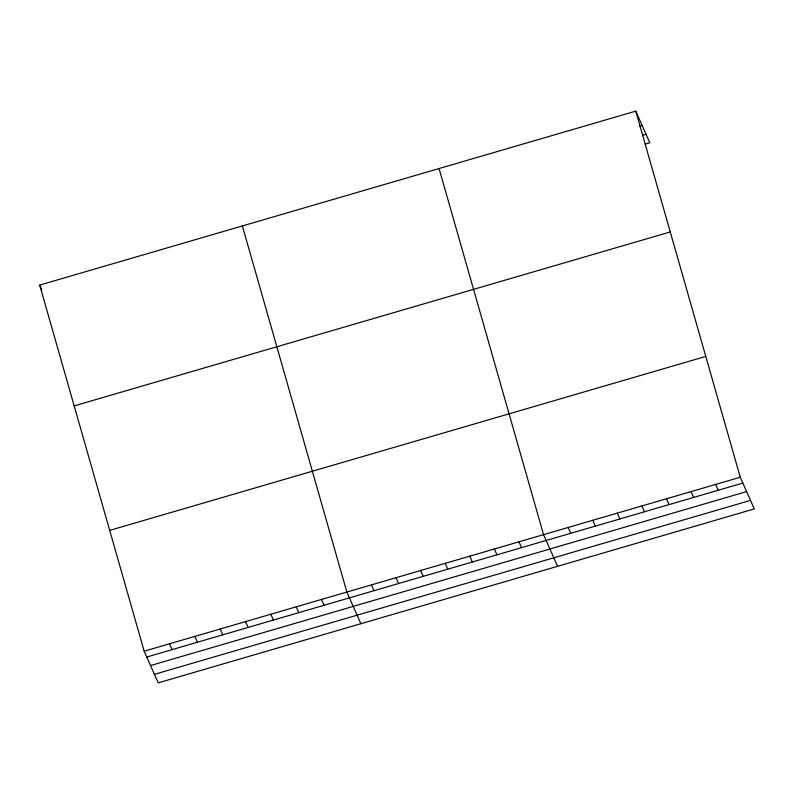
<?xml version="1.0" encoding="UTF-8"?>
<svg xmlns="http://www.w3.org/2000/svg" width="794" height="794" viewBox="0 0 794 794"><rect width="100%" height="100%" fill="white"/><g stroke="black" fill="none" stroke-linecap="round" stroke-linejoin="round"><path stroke-width="1.19" d="M635.786 111.13L740.266 477.244L754.3 508.914L158.214 682.87L144.18 651.199L39.7 285.086L635.786 111.13L649.82 142.801L645.135 144.171M639.795 126.167L642.138 125.482M642.525 135.298L646.038 134.275M74.179 405.903L670.265 231.947M109.701 530.382L705.787 356.427M144.18 651.199L740.266 477.244M146.761 657.015L742.847 483.06M150.542 665.541L746.628 491.595M154.433 674.334L750.519 500.389M715.672 484.419L718.252 490.235M691.088 491.595L693.668 497.411M666.503 498.771L669.074 504.587M641.909 505.947L644.49 511.763M617.325 513.123L619.906 518.939M592.731 520.298L595.311 526.114M568.147 527.474L570.727 533.29M557.596 566.321L543.562 534.65L439.072 168.536M518.968 541.826L521.549 547.642M494.384 549.001L496.955 554.817M469.79 556.177L472.37 561.993M445.206 563.353L447.786 569.169M420.612 570.529L423.192 576.345M396.027 577.704L398.608 583.521M371.443 584.88L374.014 590.696M360.883 623.727L346.849 592.056L242.369 225.943M321.52 599.44L324.091 605.266M296.182 606.834L298.762 612.65M270.853 614.228L273.424 620.045M245.515 621.623L248.095 627.439M220.186 629.017L222.757 634.833M39.7 285.086L41.844 289.929M194.848 636.411L197.428 642.227M169.519 643.805L172.1 649.621"/></g></svg>
